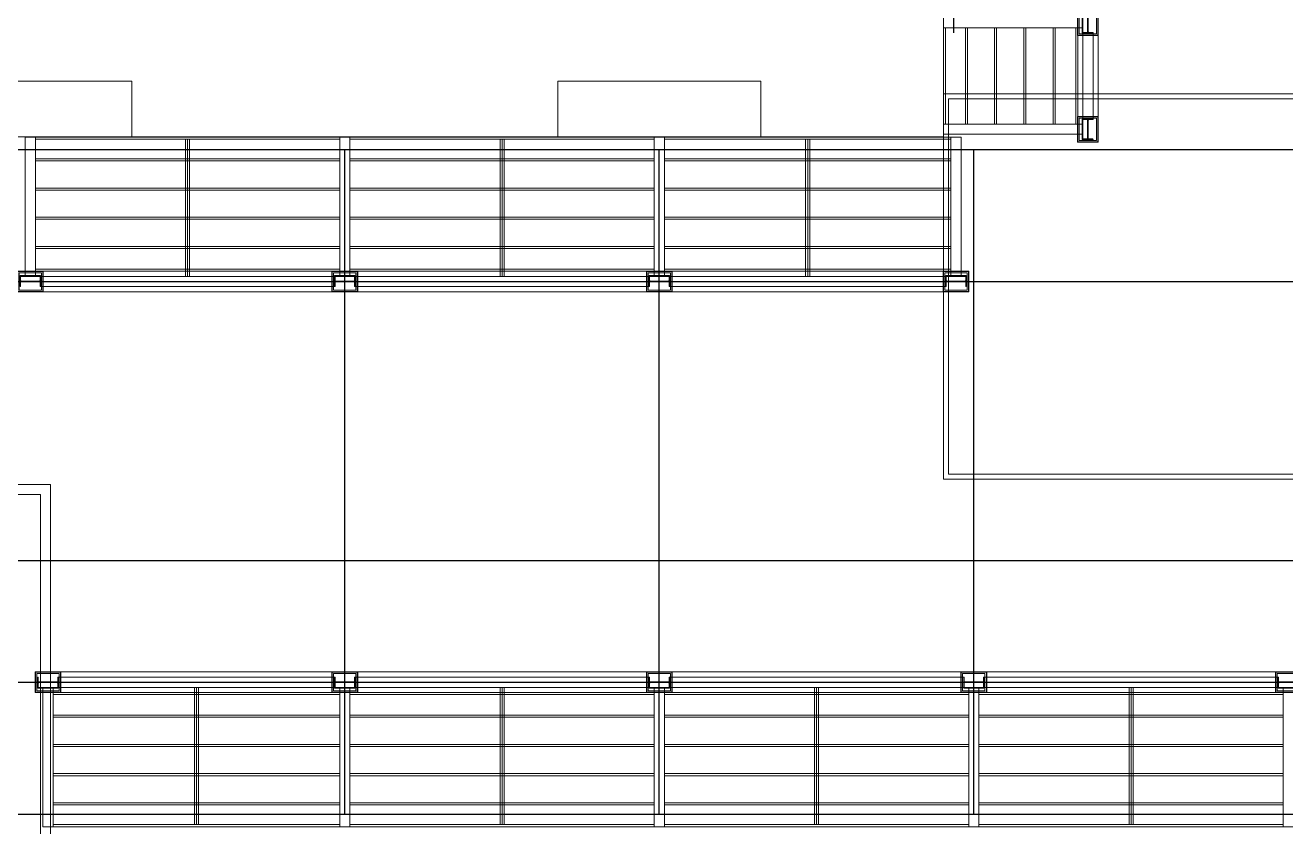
# Model space of a CAD drawing. Header units: inches. Extents: x 139 to 559, y -1 to 295.
# Drawn here: x 201.79 to 226.64, y 133.42 to 149.22 of the extents above; entities that cross this region are included whole.
import ezdxf

# ---------------------------------------------------------------- set-up
doc = ezdxf.new("R2010")
doc.units = ezdxf.units.IN
doc.header["$MEASUREMENT"] = 0
for name, color, linetype, lineweight in [('ars', 11, 'Continuous', 0), ('ARSIR', 31, 'Continuous', 5), ('ARSIR BETON', 8, 'Continuous', 5), ('ATAP', 3, 'Continuous', 20), ('besi siku', 70, 'Continuous', 9), ('lan', 7, 'Continuous', 15), ('RUMPUT', 93, 'Continuous', 0), ('WF', 6, 'Continuous', 9)]:
    doc.layers.add(name, color=color, linetype=linetype, lineweight=lineweight)
doc.layers.add('as', color=1, linetype='Continuous', plot=False)
doc.layers.add('POLYLINE TPAK', color=4, linetype='Continuous', lineweight=20, plot=False)
pattern_1 = [(86.66968846814034, (37.07979678488971, 226.1472495293129), (-0.5066041251576352, 0.5692059985833484), [0.1428749999999999, -0.9347549999999997]), (41.66968846814034, (37.07979678488971, 226.1472495293129), (-0.5066044704663831, 0.5692063865624448), [0.142875, -0.6191249999999999]), (131.6696884681403, (37.07979678488971, 226.1472495293129), (-0.5692063865624448, -0.5066044704663831), [0.142875, -0.6191249999999999])]

# ---------------------------------------------------------------- blocks, each defined once
blk = doc.blocks.new('WF')
at = {"layer": 'ars'}
for p, q in [((-0.2540000000000759, 0.2040000000000042), (-0.2540000000000759, -0.2039999999999971)), ((0.2539999999999623, 0.2040000000000042), (-0.2540000000000759, 0.2040000000000042)), ((-0.2500000000000568, 0.2000000000000064), (-0.2500000000000568, -0.1999999999999993)), ((0.2499999999999432, 0.2000000000000064), (-0.2500000000000568, 0.2000000000000064)), ((-0.2470000000000709, 0.1715000000000053), (-0.2470000000000709, -0.1714999999999982)), ((0.2214999999999918, 0.1970000000000063), (-0.2215000000000487, 0.1970000000000063)), ((-0.2200000000000273, -0.1699999999999982), (-0.2200000000000273, 0.1700000000000053)), ((0.2199999999999704, 0.1700000000000053), (-0.2200000000000273, 0.1700000000000053)), ((0.2199999999999704, -0.1699999999999982), (0.2199999999999704, 0.1700000000000053)), ((0.2469999999999573, 0.1715000000000053), (0.2469999999999573, -0.1714999999999982)), ((0.2499999999999432, 0.2000000000000064), (0.2499999999999432, -0.1999999999999993)), ((0.2539999999999623, 0.2040000000000042), (0.2539999999999623, -0.2039999999999971)), ((0.2539999999999623, -0.2039999999999971), (-0.2540000000000759, -0.2039999999999971)), ((0.2499999999999432, -0.1999999999999993), (-0.2500000000000568, -0.1999999999999993)), ((0.2214999999999918, -0.1969999999999992), (-0.2215000000000487, -0.1969999999999992)), ((0.2199999999999704, -0.1699999999999982), (-0.2200000000000273, -0.1699999999999982))]:
    blk.add_line(p, q, dxfattribs=at)
for points in [[(-0.2200000000000273, 0.1985000000000063), (-0.2200000000000273, 0.2000000000000064), (-0.2500000000000568, 0.2000000000000064), (-0.2500000000000568, 0.1700000000000053), (-0.2485000000000355, 0.1700000000000053, 0.414213562373095), (-0.2470000000000709, 0.1715000000000053), (-0.2470000000000709, 0.1940000000000133, -0.414213562373095), (-0.2440000000000282, 0.1970000000000063), (-0.2215000000000487, 0.1970000000000063, 0.414213562373095)], [(0.2199999999999704, 0.1985000000000063), (0.2199999999999704, 0.2000000000000064), (0.2499999999999432, 0.2000000000000064), (0.2499999999999432, 0.1700000000000053), (0.2484999999999786, 0.1700000000000053, -0.414213562373095), (0.2469999999999573, 0.1715000000000053), (0.2469999999999573, 0.1940000000000133, 0.414213562373095), (0.2439999999999714, 0.1970000000000063), (0.2214999999999918, 0.1970000000000063, -0.414213562373095)], [(-0.2200000000000273, -0.1984999999999992), (-0.2200000000000273, -0.1999999999999993), (-0.2500000000000568, -0.1999999999999993), (-0.2500000000000568, -0.1699999999999982), (-0.2485000000000355, -0.1699999999999982, -0.414213562373095), (-0.2470000000000709, -0.1714999999999982), (-0.2470000000000709, -0.1940000000000062, 0.414213562373095), (-0.2440000000000282, -0.1969999999999992), (-0.2215000000000487, -0.1969999999999992, -0.414213562373095)], [(0.2199999999999704, -0.1984999999999992), (0.2199999999999704, -0.1999999999999993), (0.2499999999999432, -0.1999999999999993), (0.2499999999999432, -0.1699999999999982), (0.2484999999999786, -0.1699999999999982, 0.414213562373095), (0.2469999999999573, -0.1714999999999982), (0.2469999999999573, -0.1940000000000062, -0.414213562373095), (0.2439999999999714, -0.1969999999999992), (0.2214999999999918, -0.1969999999999992, 0.414213562373095)]]:
    blk.add_lwpolyline(points, format="xyb", close=True, dxfattribs=at)
at = {"layer": 'WF'}
blk.add_lwpolyline([(0.1919999999999504, 0.09599999999999298, -0.414213562373095), (0.1959999999999695, 0.09999999999999076), (0.1999999999999886, 0.09999999999999787), (0.1999999999999886, -0.09999999999999787), (0.1959999999999695, -0.09999999999999076, -0.414213562373095), (0.1919999999999504, -0.09599999999999298), (0.1919999999999504, -0.01950000000000429, 0.414213562373095), (0.1789999999999736, -0.006499999999999062), (-0.1790000000000305, -0.006499999999999062, 0.414213562373095), (-0.1920000000000641, -0.01950000000000429), (-0.1920000000000641, -0.09599999999999298, -0.414213562373095), (-0.1960000000000264, -0.09999999999999076), (-0.2000000000000455, -0.09999999999999787), (-0.2000000000000455, 0.09999999999999787), (-0.1960000000000264, 0.09999999999999076, -0.414213562373095), (-0.1920000000000641, 0.09599999999999298), (-0.1920000000000641, 0.0195000000000114, 0.414213562373095), (-0.1790000000000305, 0.006500000000006168), (0.1789999999999736, 0.006500000000006168, 0.414213562373095), (0.1919999999999504, 0.0195000000000114)], format="xyb", close=True, dxfattribs=at)
blk = doc.blocks.new('A.ATAP')
for points in [[(-24.40000008098372, 6.749999996997644), (-31.39999999103938, 6.749999996997644), (-31.39999999103938, -2.650002871902998), (-24.40000008098372, -2.650002871902998)], [(-24.60000008098372, 6.549999996997644), (-31.19999999103938, 6.549999996997644), (-31.19999999103938, -2.450002871902996), (-24.60000008098372, -2.450002871902998)]]:
    blk.add_lwpolyline(points, close=True)
at = {"layer": 'ars'}
for p, q in [((-6.799999991137383, 42.05000018162667), (-6.799999991137383, 14.44999981586739)), ((-3.745999990736356, 14.00399999714081), (-3.745999990736356, 15.59599999998034)), ((-6.799999990088907, 13.60000000182856), (-37.44999999120688, 13.59999999627462)), ((-24.59599999118069, 10.54599999993481), (-18.80399999118069, 10.54599999993481)), ((-18.39599999118069, 10.54599999993481), (-12.60399999118069, 10.54599999993481)), ((-6.799999990119323, 10.54599999993481), (-12.19599999113994, 10.54599999993481)), ((-18.80399999127964, 3.053999996339805), (-24.39999990862127, 3.053999996339805)), ((-18.39599999118069, 3.053999996339805), (-12.60399999118069, 3.053999996339805)), ((-12.19599999111084, 3.053999996339805), (-6.40399999111084, 3.053999996339805)), ((-5.995999991157405, 3.053999996339805), (-0.2039999911574064, 3.053999996339805))]:
    blk.add_line(p, q, dxfattribs=at)
at = {"layer": 'as'}
for p, q in [((-37.19999999121029, 13.34999999813726), (37.2000000088164, 13.34999999627462)), ((-18.59999999123016, 0.2499999962747097), (-18.59999999123016, 13.34999999765729)), ((-12.39999999116031, 0.2499999981373549), (-12.39999999116031, 13.34999999753346)), ((-6.19999999120688, 0.2499999981373549), (-6.199999991087054, 13.34999999736115)), ((-37.19999999127538, 10.74999999813726), (34.6000000088164, 10.74999999633971)), ((-37.19999999109046, 5.249999998137355), (37.2000000088164, 5.249999998137355)), ((-37.19999999102537, 2.849999998137355), (37.2000000088164, 2.84999999627471)), ((-37.19999999109046, 0.2499999981373549), (37.2000000088164, 0.2499999962747097))]:
    blk.add_line(p, q, dxfattribs=at)
at = {"layer": 'ATAP'}
for points in [[(-26.7999999911836, 13.59999999627462), (-26.7999999911836, 14.69963680244973), (-22.79999999106718, 14.69963680244973), (-22.7999999911836, 13.59999999813726)], [(-14.39999999116031, 13.59999999813726), (-14.39999999116031, 14.69963680058709), (-10.39999999116031, 14.69963680244973), (-10.39999999127673, 13.59999999813726)]]:
    blk.add_lwpolyline(points, dxfattribs=at)
at = {"layer": 'besi siku'}
for p, q in [((-6.795999987449392, 13.84999980567837), (-6.795999987449392, 15.74999999945635)), ((-6.755999987449428, 13.84999980567837), (-6.755999987449428, 15.74999999945635)), ((-6.366608380344445, 13.84999980721504), (-6.366608380344445, 15.75000000099303)), ((-6.326608380344481, 13.84999980721504), (-6.326608380344481, 15.75000000099303)), ((-5.790603429515983, 13.84999980721504), (-5.790603429515983, 15.75000000099303)), ((-5.750603429516019, 13.84999980721504), (-5.750603429516019, 15.75000000099303)), ((-5.21459847868752, 13.84999980721504), (-5.21459847868752, 15.75000000099303)), ((-5.174598478687557, 13.84999980721504), (-5.174598478687557, 15.75000000099303)), ((-4.638593527859058, 13.84999980721504), (-4.638593527859058, 15.75000000099303)), ((-4.598593527859094, 13.84999980721504), (-4.598593527859094, 15.75000000099303)), ((-4.189999987449404, 13.84999980721504), (-4.189999987449404, 15.75000000099303)), ((-4.149999987449405, 13.84999980721504), (-4.149999987449405, 15.75000000099303)), ((-18.69999999125054, 13.59599999633974), (-24.69999999125055, 13.59599999633974)), ((-18.69999999125054, 13.55599999633974), (-24.69999999125055, 13.55599999633974)), ((-21.73999999125054, 13.55600000078157), (-21.73999999125054, 10.85000000078152)), ((-21.69999999125054, 13.55600000078157), (-21.69999999125054, 10.85000000078152)), ((-21.65999999125054, 13.55600000078157), (-21.65999999125054, 10.85000000078152)), ((-12.49999999106427, 13.5959999944771), (-18.49999999106429, 13.5959999944771)), ((-12.49999999106427, 13.5559999944771), (-18.49999999106429, 13.5559999944771)), ((-15.53999999106428, 13.55599999891893), (-15.53999999106428, 10.84999999891888)), ((-15.49999999106427, 13.55599999891893), (-15.49999999106428, 10.84999999891888)), ((-15.45999999106428, 13.55599999891893), (-15.45999999106428, 10.84999999891888)), ((-12.2999999912971, 13.5959999944771), (-6.649999991206875, 13.5959999944771)), ((-12.2999999912971, 13.5559999944771), (-6.649999991206875, 13.5559999944771)), ((-9.514999991251987, 13.55599999891893), (-9.514999991251987, 10.84999999891888)), ((-9.47499999125198, 13.55599999891893), (-9.474999991251988, 10.84999999891888)), ((-9.434999991251988, 13.55599999891893), (-9.434999991251988, 10.84999999891888)), ((-18.69999999125054, 13.16660838923476), (-24.69999999125055, 13.16660838923476)), ((-18.69999999125054, 13.1266083892348), (-24.69999999125055, 13.1266083892348)), ((-12.49999999106427, 13.16660838737211), (-18.49999999106429, 13.16660838737211)), ((-12.49999999106427, 13.12660838737215), (-18.49999999106429, 13.12660838737215)), ((-12.2999999912971, 13.16660838737211), (-6.649999991206875, 13.16660838737211)), ((-12.2999999912971, 13.12660838737215), (-6.649999991206875, 13.12660838737215)), ((-18.69999999125054, 12.5906034384063), (-24.69999999125055, 12.5906034384063)), ((-18.69999999125054, 12.55060343840633), (-24.69999999125055, 12.55060343840633)), ((-12.49999999106427, 12.59060343654365), (-18.49999999106429, 12.59060343654365)), ((-12.49999999106427, 12.55060343654369), (-18.49999999106429, 12.55060343654369)), ((-12.2999999912971, 12.59060343654365), (-6.649999991206875, 12.59060343654365)), ((-12.2999999912971, 12.55060343654369), (-6.649999991206875, 12.55060343654369)), ((-18.69999999125054, 12.01459848757784), (-24.69999999125055, 12.01459848757784)), ((-18.69999999125054, 11.97459848757787), (-24.69999999125055, 11.97459848757787)), ((-12.49999999106427, 12.01459848571519), (-18.49999999106429, 12.01459848571519)), ((-12.49999999106427, 11.97459848571523), (-18.49999999106429, 11.97459848571523)), ((-12.2999999912971, 12.01459848571519), (-6.649999991206875, 12.01459848571519)), ((-12.2999999912971, 11.97459848571523), (-6.649999991206875, 11.97459848571523)), ((-18.69999999125054, 11.43859353674937), (-24.69999999125055, 11.43859353674937)), ((-12.49999999106427, 11.43859353488673), (-18.49999999106429, 11.43859353488673)), ((-12.2999999912971, 11.43859353488673), (-6.649999991206875, 11.43859353488673)), ((-18.69999999125054, 11.39859353674941), (-24.69999999125055, 11.39859353674941)), ((-12.49999999106427, 11.39859353488676), (-18.49999999106429, 11.39859353488676)), ((-12.2999999912971, 11.39859353488676), (-6.649999991206875, 11.39859353488676)), ((-18.69999999125054, 10.98999999633972), (-24.69999999125055, 10.98999999633972)), ((-18.69999999125054, 10.94999999633972), (-24.69999999125055, 10.94999999633972)), ((-12.49999999106427, 10.98999999447707), (-18.49999999106429, 10.98999999447707)), ((-12.49999999106427, 10.94999999447707), (-18.49999999106429, 10.94999999447707)), ((-12.2999999912971, 10.98999999447707), (-6.649999991206875, 10.98999999447707)), ((-12.2999999912971, 10.94999999447707), (-6.649999991206875, 10.94999999447707)), ((-21.56499999110771, 0.04399999759225892), (-21.5649999911077, 2.749999997592305)), ((-21.52499999110771, 0.04399999759225892), (-21.52499999110771, 2.749999997592305)), ((-21.4849999911077, 0.04399999759225892), (-21.48499999110771, 2.749999997592305)), ((-15.53999999106428, 0.04399999759225892), (-15.53999999106428, 2.749999997592305)), ((-15.49999999106428, 0.04399999759225892), (-15.49999999106428, 2.749999997592305)), ((-15.45999999106428, 0.04399999759225892), (-15.45999999106428, 2.749999997592305)), ((-9.339999991107437, 0.04399999759225892), (-9.339999991107433, 2.749999997592305)), ((-9.299999991107438, 0.04399999759225892), (-9.299999991107434, 2.749999997592305)), ((-9.259999991107431, 0.04399999759225892), (-9.259999991107435, 2.749999997592305)), ((-3.139999991037588, 0.04399999759225892), (-3.139999991037584, 2.749999997592305)), ((-3.099999991037588, 0.04399999759225892), (-3.099999991037585, 2.749999997592305)), ((-3.059999991037582, 0.04399999759225892), (-3.059999991037586, 2.749999997592305)), ((-18.69999999113071, 2.650000002034112), (-24.34999999108468, 2.650000002034112)), ((-18.69999999113071, 2.610000002034113), (-24.34999999108468, 2.610000002034113)), ((-12.49999999106427, 2.650000002034112), (-18.49999999106429, 2.650000002034112)), ((-12.49999999106427, 2.610000002034113), (-18.49999999106429, 2.610000002034113)), ((-6.299999991107427, 2.650000002034112), (-12.29999999110744, 2.650000002034112)), ((-6.299999991107427, 2.610000002034113), (-12.29999999110744, 2.610000002034113)), ((-0.09999999103757773, 2.650000002034112), (-6.099999991037592, 2.650000002034112)), ((-0.09999999103757773, 2.610000002034113), (-6.099999991037592, 2.610000002034113)), ((-18.69999999113071, 2.201406461624423), (-24.34999999108468, 2.201406461624423)), ((-18.69999999113071, 2.161406461624459), (-24.34999999108468, 2.161406461624459)), ((-12.49999999106427, 2.201406461624423), (-18.49999999106429, 2.201406461624423)), ((-12.49999999106427, 2.161406461624459), (-18.49999999106429, 2.161406461624459)), ((-6.299999991107427, 2.201406461624423), (-12.29999999110744, 2.201406461624423)), ((-6.299999991107427, 2.161406461624459), (-12.29999999110744, 2.161406461624459)), ((-0.09999999103757773, 2.201406461624423), (-6.099999991037592, 2.201406461624423)), ((-0.09999999103757773, 2.161406461624459), (-6.099999991037592, 2.161406461624459)), ((-18.69999999113071, 1.62540151079596), (-24.34999999108468, 1.62540151079596)), ((-18.69999999113071, 1.585401510795997), (-24.34999999108468, 1.585401510795997)), ((-12.49999999106427, 1.62540151079596), (-18.49999999106429, 1.62540151079596)), ((-12.49999999106427, 1.585401510795997), (-18.49999999106429, 1.585401510795997)), ((-6.299999991107427, 1.62540151079596), (-12.29999999110744, 1.62540151079596)), ((-6.299999991107427, 1.585401510795997), (-12.29999999110744, 1.585401510795997)), ((-0.09999999103757773, 1.62540151079596), (-6.099999991037592, 1.62540151079596)), ((-0.09999999103757773, 1.585401510795997), (-6.099999991037592, 1.585401510795997)), ((-18.69999999113071, 1.049396559967498), (-24.34999999108468, 1.049396559967498)), ((-18.69999999113071, 1.009396559967534), (-24.34999999108468, 1.009396559967534)), ((-12.49999999106427, 1.049396559967498), (-18.49999999106429, 1.049396559967498)), ((-12.49999999106427, 1.009396559967534), (-18.49999999106429, 1.009396559967534)), ((-6.299999991107427, 1.049396559967498), (-12.29999999110744, 1.049396559967498)), ((-6.299999991107427, 1.009396559967534), (-12.29999999110744, 1.009396559967534)), ((-0.09999999103757773, 1.049396559967498), (-6.099999991037592, 1.049396559967498)), ((-0.09999999103757773, 1.009396559967534), (-6.099999991037592, 1.009396559967534)), ((-18.69999999113071, 0.4733916091390356), (-24.3499999910847, 0.4733916091390356)), ((-18.69999999113071, 0.4333916091390719), (-24.3499999910847, 0.4333916091390719)), ((-12.49999999106427, 0.4733916091390356), (-18.49999999106429, 0.4733916091390356)), ((-12.49999999106427, 0.4333916091390719), (-18.49999999106429, 0.4333916091390719)), ((-6.299999991107427, 0.4733916091390356), (-12.29999999110744, 0.4733916091390356)), ((-6.299999991107427, 0.4333916091390719), (-12.29999999110744, 0.4333916091390719)), ((-0.09999999103757773, 0.4733916091390356), (-6.099999991037592, 0.4733916091390356)), ((-0.09999999103757773, 0.4333916091390719), (-6.099999991037592, 0.4333916091390719)), ((-18.69999999113071, 0.04400000203408894), (-24.3499999910847, 0.04400000203408894)), ((-18.69999999113071, 0.004000002034089789), (-24.3499999910847, 0.004000002034089789)), ((-12.49999999106427, 0.04400000203408894), (-18.49999999106429, 0.04400000203408894)), ((-12.49999999106427, 0.004000002034089789), (-18.49999999106429, 0.004000002034089789)), ((-6.299999991107427, 0.04400000203408894), (-12.29999999110744, 0.04400000203408894)), ((-6.299999991107427, 0.004000002034089789), (-12.29999999110744, 0.004000002034089789)), ((-0.09999999103757773, 0.04400000203408894), (-6.099999991037592, 0.04400000203408894)), ((-0.09999999103757773, 0.004000002034089789), (-6.099999991037592, 0.004000002034089789))]:
    blk.add_line(p, q, dxfattribs=at)
at = {"layer": 'lan'}
for points in [[(6.80000000886298, 14.44999981586739), (-6.799999990119323, 14.44999981586739), (-6.799999990119323, 6.849998744766253), (6.80000000886298, 6.849998744766253)], [(6.700000008862981, 14.34999981586739), (-6.699999990119323, 14.34999981586739), (-6.699999990119323, 6.949998744766251), (6.700000008862981, 6.949998744766253)], [(-24.39999969444717, -1.199999940141539), (-24.40000008096496, 6.749999998544027), (-31.39999999102062, 6.749999998544027), (-31.39999999102062, -1.199999940141538)]]:
    blk.add_lwpolyline(points, close=True, dxfattribs=at)
at = {"layer": 'WF'}
for p, q in [((-4.049999990736358, 15.64999999988127), (-4.049999990736358, 13.94999980507851)), ((-3.849999990736363, 15.64999999988127), (-3.849999990736363, 13.94999980507851)), ((-18.79999999118069, 10.84999999993481), (-24.5999999911807, 10.84999999993481)), ((-12.59999999118069, 10.84999999993481), (-18.3999999911807, 10.84999999993481)), ((-12.19999999113994, 10.84999999993481), (-6.749999991150676, 10.84999999993481)), ((-18.79999999118069, 10.64999999993482), (-24.59999999118069, 10.64999999993482)), ((-12.59999999118069, 10.64999999993482), (-18.39999999118069, 10.64999999993482)), ((-12.19999999113994, 10.64999999993482), (-6.749999991150676, 10.64999999993482)), ((-24.24999999092159, 2.9499999963398), (-18.79999999127963, 2.9499999963398)), ((-24.24999999092159, 2.749999996339804), (-18.79999999127963, 2.749999996339804)), ((-12.59999999118069, 2.9499999963398), (-18.39999999118069, 2.9499999963398)), ((-12.59999999118069, 2.749999996339804), (-18.3999999911807, 2.749999996339804)), ((-6.399999991110843, 2.9499999963398), (-12.19999999111084, 2.9499999963398)), ((-6.399999991110843, 2.749999996339804), (-12.19999999111085, 2.749999996339804)), ((-0.1999999911574086, 2.9499999963398), (-5.99999999115741, 2.9499999963398)), ((-0.1999999911574086, 2.749999996339804), (-5.999999991157414, 2.749999996339804))]:
    blk.add_line(p, q, dxfattribs=at)
for points in [[(-4.065999990218579, 15.94999999687356), (-6.795999991537612, 15.94999999687356), (-6.795999991537612, 15.74999999687357), (-4.065999990218579, 15.74999999687357)], [(-4.065999990096401, 13.84999999714074), (-6.795999991537566, 13.84999999714074), (-6.795999991537566, 13.64999999714075), (-4.065999990096401, 13.64999999714075)], [(-24.89999999118069, 10.86599999993482), (-24.89999999118069, 13.59599999993482), (-24.6999999911807, 13.59599999993482), (-24.6999999911807, 10.86599999993482)], [(-18.69999999134245, 10.86599999605345), (-18.69999999134245, 13.59599999605345), (-18.49999999134246, 13.59599999605345), (-18.49999999134246, 10.86599999605345)], [(-12.49999999113993, 10.86599999993482), (-12.49999999113993, 13.59599999993482), (-12.29999999113994, 13.59599999993482), (-12.29999999113994, 10.86599999993482)], [(-6.649999991150668, 10.86599999592962), (-6.649999991150668, 13.59599999592962), (-6.44999999115068, 13.59599999592962), (-6.44999999115068, 10.86599999592962)], [(-24.34999999092162, 2.733999994510083), (-24.34999999092161, 0.003999994510079041), (-24.54999999092157, 0.003999994510079041), (-24.54999999092161, 2.733999994510083)], [(-18.49999999115741, 2.733999994510083), (-18.49999999115741, 0.003999994510079041), (-18.69999999115736, 0.003999994510079041), (-18.6999999911574, 2.733999994510083)], [(-12.29999999108756, 2.733999996372728), (-12.29999999108756, 0.003999996372724191), (-12.49999999108751, 0.003999996372724191), (-12.49999999108755, 2.733999996372728)], [(-6.09999999113413, 2.733999996372728), (-6.099999991134123, 0.003999996372724191), (-6.299999991134076, 0.003999996372724191), (-6.299999991134118, 2.733999996372728)], [(0.1000000089357194, 2.733999996372728), (0.1000000089357265, 0.003999996372724191), (-0.09999999106422663, 0.003999996372724191), (-0.09999999106426927, 2.733999996372728)]]:
    blk.add_lwpolyline(points, dxfattribs=at)
for points in [[(-4.049999990218573, 15.64999999994739), (-4.065999990218579, 15.64999999994739), (-4.065999990218579, 16.04999999994742), (-4.049999990218573, 16.04999999994742)], [(-4.049999990096396, 13.54999999720687), (-4.065999990096401, 13.54999999720687), (-4.065999990096401, 13.94999999720691), (-4.049999990096396, 13.94999999720691)], [(-24.5999999915763, 10.84999999990189), (-24.5999999915763, 10.86599999990189), (-24.99999999157633, 10.86599999990189), (-24.99999999157633, 10.84999999990189)], [(-18.39999999173806, 10.84999999602052), (-18.39999999173806, 10.86599999602053), (-18.7999999917381, 10.86599999602053), (-18.7999999917381, 10.84999999602052)], [(-12.19999999153554, 10.84999999990189), (-12.19999999153554, 10.86599999990189), (-12.59999999153558, 10.86599999990189), (-12.59999999153558, 10.84999999990189)], [(-6.349999991546284, 10.84999999589669), (-6.349999991546284, 10.86599999589669), (-6.749999991546318, 10.86599999589669), (-6.749999991546318, 10.84999999589669)], [(-24.64999999092163, 2.749999994510088), (-24.64999999092163, 2.733999994510083), (-24.2499999909216, 2.733999994510083), (-24.2499999909216, 2.749999994510088)], [(-18.79999999115742, 2.749999994510088), (-18.79999999115742, 2.733999994510083), (-18.39999999115739, 2.733999994510083), (-18.39999999115739, 2.749999994510088)], [(-12.59999999108758, 2.749999996372734), (-12.59999999108758, 2.733999996372728), (-12.19999999108754, 2.733999996372728), (-12.19999999108754, 2.749999996372734)], [(-6.399999991134141, 2.749999996372734), (-6.399999991134141, 2.733999996372728), (-5.999999991134107, 2.733999996372728), (-5.999999991134107, 2.749999996372734)], [(-0.199999991064292, 2.749999996372734), (-0.199999991064292, 2.733999996372728), (0.2000000089357421, 2.733999996372728), (0.2000000089357421, 2.749999996372734)]]:
    blk.add_lwpolyline(points, close=True, dxfattribs=at)
at = {"layer": 'WF', "xscale": -1, "rotation": 90}
for p in [(-3.949999990614183, 15.84999999998031), (-3.949999990614183, 13.74999999714074)]:
    blk.add_blockref('WF', p, dxfattribs=at)
at = {"layer": 'WF', "xscale": -1}
for p in [(-24.79999999124937, 10.74999999637264), (-18.5999999913425, 10.74999999605345), (-12.39999999127265, 10.74999999592962), (-6.549999991150723, 10.74999999592962)]:
    blk.add_blockref('WF', p, dxfattribs=at)
at = {"layer": 'WF'}
for p in [(-24.44999999092158, 2.849999994510086), (-18.59999999115738, 2.849999994510086), (-12.39999999108753, 2.849999996372731), (-6.199999991134094, 2.849999996372731), (8.93575524685275e-09, 2.849999996372731)]:
    blk.add_blockref('WF', p, dxfattribs=at)

msp = doc.modelspace()

# ---------------------------------------------------------------- hatches: boundary and pattern name
at = {"layer": 'ARSIR'}
h = msp.add_hatch(dxfattribs=at)
h.set_pattern_fill('AR-HBONE', color=256, scale=0.003, style=0)
h.set_pattern_definition([(45, (37.07979678488971, 226.1472495293129), (4.263256414560601e-17, 0.4310522938113194), [0.9144000000000001, -0.3048]), (135, (37.29532278488971, 226.362775529313), (4.263256414560601e-17, 0.4310522938113194), [0.9144000000000001, -0.3048])])
edge = h.paths.add_edge_path()
edge.add_arc((191.2827530460387, 190.0678956543874), 15.19998324846395, 89.99999999999604, 179.9999999982171)
edge.add_line((176.0827697975748, 190.0678956548604), (176.0827697958074, 133.2715304004354))
edge.add_arc((191.2827692281026, 133.2715303999624), 15.19999943229521, 179.9999999982171, 214.2302885441299)
edge.add_line((178.7156632049422, 124.7212187714648), (179.7077968028932, 125.3962385326868))
edge.add_arc((191.2827486305766, 133.2715098016121), 13.99997883471085, 179.9999999982458, 214.2302680237529, ccw=False)
edge.add_line((177.2827697958658, 133.2715098020407), (177.2827697976046, 190.0678956548161))
edge.add_arc((191.2827530460388, 190.0678956543874), 13.99998324843415, 90, 179.9999999982458, ccw=False)
edge.add_line((191.2827530460388, 204.0678789028216), (270.5465688321954, 204.0678789028216))
edge.add_arc((270.5465688321954, 204.9086305199022), 0.8407516170806038, 270.0000000000019, 359.9969732944158)
edge.add_line((271.3873204481029, 204.9085861063758), (191.2827530460398, 205.2678789028514))
at = {"layer": 'ARSIR BETON'}
h = msp.add_hatch(dxfattribs=at)
h.set_pattern_fill('AR-HBONE', color=256, scale=0.004, style=0)
h.set_pattern_definition([(45, (37.07979678488971, 226.1472495293129), (5.684341886080802e-17, 0.5747363917484258), [1.2192, -0.4064]), (135, (37.36716478488971, 226.4346175293129), (5.684341886080802e-17, 0.5747363917484258), [1.2192, -0.4064])])
edge = h.paths.add_edge_path()
edge.add_arc((191.2827530460388, 190.0678956543874), 13.99998324843415, 90, 180)
edge.add_line((177.2827697976046, 190.0678956543874), (177.2827697958809, 133.2715303996917))
edge.add_arc((191.2827486305768, 133.2715098016121), 13.99997883471105, 179.9999157010851, 263.1191927485166)
edge.add_line((189.6054912243188, 119.3723654047253), (189.6054912243184, 112.3226705917808))
edge.add_line((189.6054912243184, 112.3226705917808), (189.7054912243192, 112.3226705917808))
edge.add_line((189.7054912243192, 112.3226705917808), (189.705491224319, 112.2226705917809))
edge.add_line((189.705491224319, 112.2226705917809), (201.7054912243115, 112.2226705917805))
edge.add_line((201.7054912243115, 112.2226705917805), (201.7054912496359, 119.2715309675217))
edge.add_line((201.7054912496359, 119.2715309675217), (380.2200184182929, 119.2715309631573))
edge.add_arc((380.2200184175784, 133.271530397784), 13.99999943462672, 270.0000000029237, 359.9999999993218)
edge.add_line((394.2200178522052, 133.2715303976183), (394.2200178527473, 186.8365306403635))
edge.add_arc((380.0700144284386, 186.8365266512287), 14.15000342430926, 1.615268768599631e-05, 89.99998380649028)
edge.add_line((380.0700184276549, 200.9865300755374), (288.3872765684852, 200.9865301410767))
edge.add_arc((288.3872765719509, 203.9865301406582), 2.999999999581492, 180.0000000198341, 269.9999999338081, ccw=False)
edge.add_line((285.3872765723694, 203.9865301396197), (285.3985681154834, 204.9823001466166))
edge.add_line((285.3985681154834, 204.9823001466166), (271.3873246073365, 205.1475171556722))
edge.add_line((271.3873246073365, 205.1475171556722), (271.3873204512137, 204.9086303990666))
edge.add_arc((270.5465688308253, 204.90863052321), 0.8407516203884131, 270.00000009337174, 359.9999915398413, ccw=False)
edge.add_line((270.5465688321954, 204.0678789028216), (191.2827530460388, 204.0678789028216))
edge = h.paths.add_edge_path()
edge.add_line((191.2672355975751, 197.9562481935145), (265.7565847507126, 197.9584512519224))
edge.add_arc((265.7568436984304, 189.2029500703031), 8.755501185448518, 41.34299786484178, 90.00169454735197, ccw=False)
edge.add_line((272.3301992487418, 194.9865300876956), (332.5823111287879, 194.9865300876956))
edge.add_line((332.5823111287879, 194.9865300876955), (332.5823111294587, 191.871529060519))
edge.add_line((332.5823111294587, 191.8715290605191), (340.1822420460586, 191.8715290631811))
edge.add_line((340.1822420460586, 191.8715290631811), (340.1822420691279, 194.9865300704816))
edge.add_line((340.1822420691279, 194.9865300704816), (380.0700186656723, 194.9865296794636))
edge.add_arc((380.0700185857783, 186.8365304170786), 8.149999262385025, -2.2737367544323206e-13, 89.99999943833228, ccw=False)
edge.add_line((388.2200178481633, 186.8365304170786), (388.2200178481633, 163.1715301763664))
edge.add_line((388.2200178481633, 163.1715301763664), (388.2200178453184, 157.7117318763081))
edge.add_line((388.2200178453184, 157.7117318763081), (388.2200178477973, 133.271530398664))
edge.add_arc((380.2200184175098, 133.2715303978526), 7.999999430287525, -89.99999999975239, 5.811386927234707e-09, ccw=False)
edge.add_line((380.2200184175443, 125.2715309675651), (191.2827530423658, 125.2715309667489))
edge.add_arc((191.1850453941413, 133.1732207511342), 7.902293858948923, 180.1231675278102, 270.7084498023279, ccw=False)
edge.add_line((183.2827697939069, 133.1562333699121), (183.2674892419708, 189.9541127231707))
edge.add_arc((191.2674722009004, 189.9562649485785), 7.999983248434781, 90.00169455004323, 180.015414211516, ccw=False)
at = {"layer": 'RUMPUT'}
h = msp.add_hatch(dxfattribs=at)
h.set_pattern_fill('GRASS', color=256, scale=0.03, angle=356.6696884681404, style=0)
h.set_pattern_definition(pattern_1)
edge = h.paths.add_edge_path()
edge.add_line((173.8596473018068, 124.7086841961878), (178.5194686754951, 124.7086841961878))
edge.add_line((178.5194686754951, 124.7086841961878), (178.576989384379, 124.7478196964552))
edge.add_arc((191.2745198704961, 133.2689901792037), 15.29175028706457, 179.9904195417624, 213.8651193647624, ccw=False)
edge.add_line((175.9827697972054, 133.2715471210163), (175.9827697975748, 190.0678956543905))
edge.add_arc((191.2827115528424, 190.0679371475861), 15.29994175532382, 89.99902697357118, 180.0001553852311, ccw=False)
edge.add_line((191.282971384331, 205.3678789007036), (269.9053067584439, 205.0253270853659))
edge.add_line((269.9053067584439, 205.0253270853659), (167.2318890602109, 206.0180894513984))
edge.add_line((167.2318890602109, 206.0180894513984), (167.5209522787765, 198.8984623769369))
edge.add_line((167.5209522787765, 198.8984623769369), (170.7476549029263, 161.1322737417141))
edge.add_line((170.7476549029263, 161.1322737417141), (173.8596473018068, 124.7086841961878))
h = msp.add_hatch(dxfattribs=at)
h.set_pattern_fill('GRASS', color=256, scale=0.03, angle=356.6696884681404, style=0)
h.set_pattern_definition(pattern_1)
edge = h.paths.add_edge_path()
edge.add_line((222.7923111792155, 130.2714285167332), (222.7923111793134, 125.7715309668867))
edge.add_arc((222.3923111793134, 125.771530966878), 0.4000000000000057, -90, 1.2478267308324575e-09, ccw=False)
edge.add_line((222.3923111793134, 125.371530966878), (221.6851671899601, 125.371530966878))
edge.add_arc((221.6851671899601, 125.771530966878), 0.4000000000000057, 180.0000000002483, 270, ccw=False)
edge.add_line((221.28516718996, 125.7715309668763), (221.2851671899402, 130.3714953337831))
edge.add_line((221.2851671899402, 130.3714953337831), (191.0884030412145, 130.3708258210133))
edge.add_line((191.0884030412145, 130.3708258210133), (191.0884030411557, 126.5715435743557))
edge.add_arc((191.1856375563601, 133.1743987291787), 6.603571060155252, 179.1636581429167, 269.15631578314276, ccw=False)
edge.add_line((184.5827699953102, 133.2707870985745), (184.5827700001032, 158.5615310769376))
edge.add_line((184.5827700001032, 158.5615310769376), (189.4120615081875, 158.5615299242914))
edge.add_arc((189.4168289843598, 158.166761196954), 0.3947975138126359, -0.6780141318685082, 90.69190633998198, ccw=False)
edge.add_line((189.8115988560382, 158.1620894384303), (189.81159885541, 153.1016177843293))
edge.add_line((189.81159885541, 153.1016177843293), (194.9669349656968, 153.1016137925029))
edge.add_arc((194.9651651788558, 152.7016177527406), 0.3999999549636447, 3.2719708542572334e-07, 89.7464958527923, ccw=False)
edge.add_line((195.3651651338194, 152.7016177550249), (195.3651651342998, 150.9215302305418))
edge.add_line((195.3651651342998, 150.9215302305418), (187.0872774388066, 150.9215302484785))
edge.add_line((187.0872774388066, 150.9215302484785), (187.087277402123, 134.2215309670475))
edge.add_arc((189.9372774022347, 134.2215309669396), 2.850000000111777, 179.9999999978307, 269.9999999978317)
edge.add_line((189.9372774021269, 131.3715309668278), (222.7923111267354, 131.3715309668278))
edge.add_line((222.7923111267354, 131.3715309668279), (222.7923111267354, 130.271530966829))

# ---------------------------------------------------------------- linework, layer by layer
msp.add_lwpolyline([(220.0872765861307, 174.3215293775695), (220.0872765861305, 149.0715293739398)])

# ---------------------------------------------------------------- block references
at = {"layer": 'POLYLINE TPAK'}
msp.add_blockref('A.ATAP', (226.6872766340525, 133.4215302322474), dxfattribs=at)

doc.saveas('drawing.dxf')
